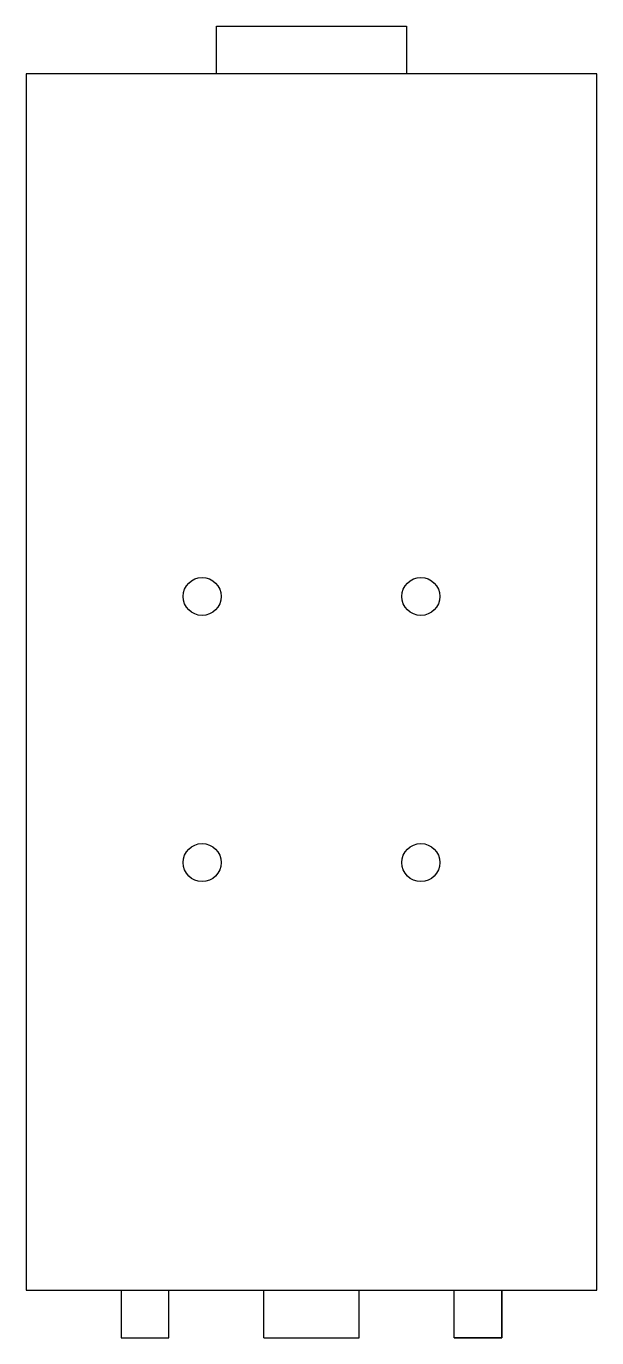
# Model space of a CAD drawing. Header units: inches. Extents: x 0 to 60, y -5 to 133.
import ezdxf

# ---------------------------------------------------------------- set-up
doc = ezdxf.new("R2010")
doc.units = ezdxf.units.IN
doc.header["$MEASUREMENT"] = 0

msp = doc.modelspace()

# ---------------------------------------------------------------- linework, layer by layer
for p, q in [((20, 128), (20, 133)), ((20, 133), (40, 133)), ((20, 128), (20, 133)), ((20, 133), (40, 133)), ((40, 133), (40, 128)), ((10, 0), (10, -5)), ((10, 0), (10, -5)), ((15, -5), (15, 0)), ((25, -5), (25, 0)), ((35, -5), (35, 0)), ((35, -5), (35, 0)), ((45, -5), (45, 0)), ((50, 0), (50, -5)), ((50, -5), (50, 0)), ((10, -5), (15, -5)), ((10, -5), (15, -5)), ((25, -5), (35, -5)), ((25, -5), (35, -5)), ((50, -5), (45, -5)), ((45, -5), (50, -5))]:
    msp.add_line(p, q)
msp.add_lwpolyline([(0, 0), (60, 0), (60, 128), (0, 128)], close=True)
for centre in [(18.5, 73), (41.5, 73), (18.5, 45), (41.5, 45)]:
    msp.add_circle(centre, 2)

doc.saveas('drawing.dxf')
